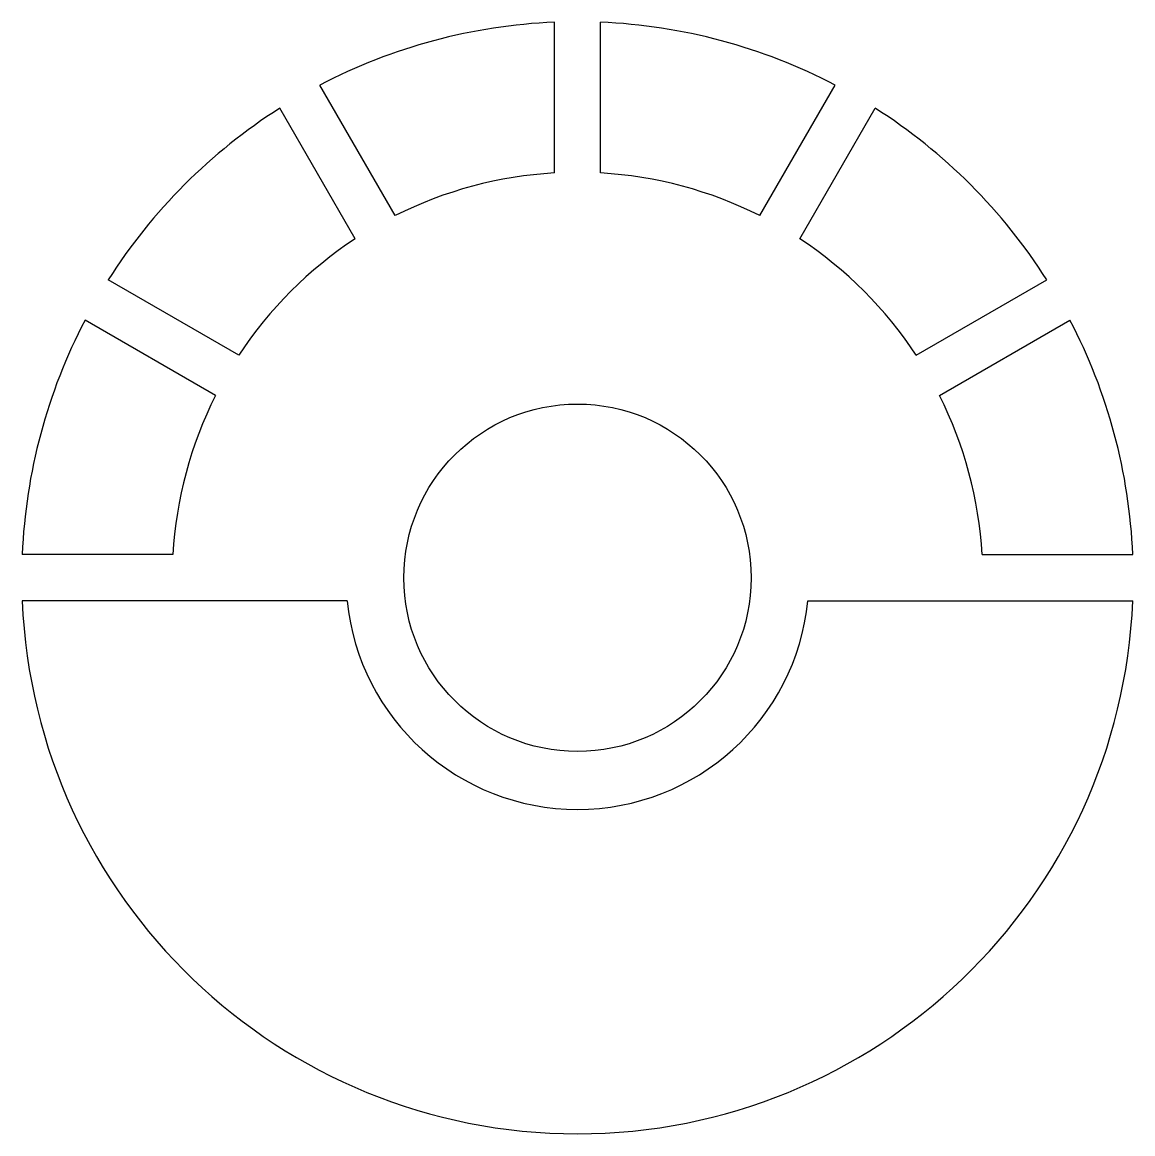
# Model space of a CAD drawing. Header units: millimetres. Extents: x -4.8 to 4.8, y -4.8 to 4.8.
import ezdxf

# ---------------------------------------------------------------- set-up
doc = ezdxf.new("R2010")
doc.units = ezdxf.units.MM
doc.layers.get('0').update_dxf_attribs({"lineweight": 25, "true_color": 0x000000})

msp = doc.modelspace()

# ---------------------------------------------------------------- linework, layer by layer
for p, q in [((-0.2, 3.4943), (-0.2, 4.7958)), ((0.2, 3.4943), (0.2, 4.7958)), ((-1.5739, 3.1261), (-2.2247, 4.2533)), ((1.5739, 3.1261), (2.2247, 4.2533)), ((-1.9203, 2.9261), (-2.5711, 4.0533)), ((1.9203, 2.9261), (2.5711, 4.0533)), ((-2.9261, 1.9203), (-4.0533, 2.5711)), ((2.9261, 1.9203), (4.0533, 2.5711)), ((-3.1261, 1.5739), (-4.2533, 2.2247)), ((3.1261, 1.5739), (4.2533, 2.2247)), ((-3.4943, 0.2), (-4.7958, 0.2)), ((3.4943, 0.2), (4.7958, 0.2)), ((-1.99, -0.2), (-4.7958, -0.2)), ((1.99, -0.2), (4.7958, -0.2))]:
    msp.add_line(p, q)
msp.add_circle((0, 0), 1.5)
for radius, start, end in [(4.8, 92.38802, 117.61198), (4.8, 62.38802, 87.61198), (4.8, 122.38802, 147.61198), (4.8, 32.38802, 57.61198), (3.5, 93.27583, 116.72417), (3.5, 63.27583, 86.72417), (3.5, 123.27583, 146.72417), (3.5, 33.27583, 56.72417), (4.8, 152.38802, 177.61198), (4.8, 2.38802, 27.61198), (3.5, 153.27583, 176.72417), (3.5, 3.27583, 26.72417), (4.8, 182.38802, 357.61198), (2, 185.73917, 354.26083)]:
    msp.add_arc((0, 0), radius, start, end)

doc.saveas('drawing.dxf')
